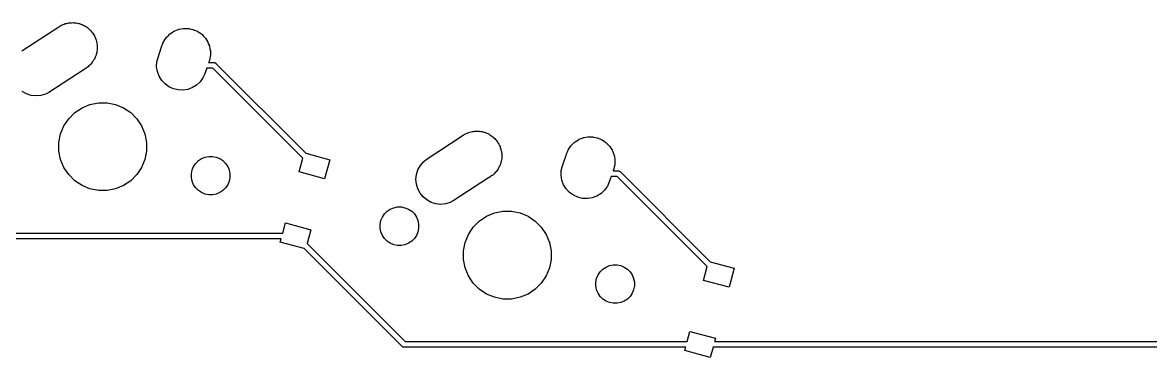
# Model space of a CAD drawing. Extents: x -26.1 to -7.5, y -7.6 to -2.3.
# Drawn here: x -16.733 to -14.713, y -5.82 to -5.221 of the extents above; entities that cross this region are included whole.
import ezdxf

# ---------------------------------------------------------------- set-up
doc = ezdxf.new("R2010")
doc.units = 0
doc.header["$MEASUREMENT"] = 0
doc.layers.add('BLACK', color=7, linetype='CONTINUOUS')

msp = doc.modelspace()

# ---------------------------------------------------------------- linework, layer by layer
at = {"layer": 'BLACK', "linetype": 'CONTINUOUS'}
for p, q in [((-16.7343, -5.27158), (-16.668, -5.22836)), ((-16.668, -5.22836), (-16.6646, -5.22607)), ((-16.6646, -5.22607), (-16.6623, -5.22514)), ((-16.6623, -5.22514), (-16.6601, -5.22402)), ((-16.6601, -5.22402), (-16.6583, -5.22348)), ((-16.6583, -5.22348), (-16.6565, -5.22274)), ((-16.6565, -5.22274), (-16.6541, -5.22226)), ((-16.6541, -5.22226), (-16.6518, -5.22158)), ((-16.6518, -5.22158), (-16.6498, -5.22141)), ((-16.6498, -5.22141), (-16.6479, -5.22103)), ((-16.6479, -5.22103), (-16.6455, -5.22103)), ((-16.6455, -5.22103), (-16.6431, -5.22082)), ((-16.6431, -5.22082), (-16.6411, -5.22103)), ((-16.6411, -5.22103), (-16.6392, -5.22103)), ((-16.6392, -5.22103), (-16.6368, -5.22151)), ((-16.6368, -5.22151), (-16.6344, -5.22178)), ((-16.6344, -5.22178), (-16.6326, -5.22236)), ((-16.6326, -5.22236), (-16.6307, -5.22274)), ((-16.6307, -5.22274), (-16.6284, -5.22367)), ((-16.6284, -5.22367), (-16.6261, -5.2244)), ((-16.6261, -5.2244), (-16.6244, -5.22533)), ((-16.6244, -5.22533), (-16.6226, -5.22607)), ((-16.6226, -5.22607), (-16.6206, -5.22743)), ((-16.6206, -5.22743), (-16.6184, -5.2286)), ((-16.6184, -5.2286), (-16.6169, -5.22985)), ((-16.6169, -5.22985), (-16.6153, -5.23092)), ((-16.6153, -5.23092), (-16.6136, -5.23265)), ((-16.4523, -5.23258), (-16.4488, -5.23201)), ((-16.4488, -5.23201), (-16.4453, -5.23132)), ((-16.4453, -5.23132), (-16.4445, -5.23132)), ((-16.4445, -5.23132), (-16.4437, -5.23119)), ((-16.4437, -5.23119), (-16.4401, -5.23132)), ((-16.4401, -5.23132), (-16.4365, -5.23132)), ((-16.4365, -5.23132), (-16.4358, -5.23148)), ((-16.4358, -5.23148), (-16.4349, -5.23151)), ((-16.4349, -5.23151), (-16.4315, -5.23233)), ((-16.6136, -5.23265), (-16.6117, -5.23421)), ((-16.6117, -5.23421), (-16.6105, -5.23572)), ((-16.6105, -5.23572), (-16.6092, -5.23709)), ((-16.6092, -5.23709), (-16.6078, -5.23912)), ((-16.6078, -5.23912), (-16.6063, -5.24102)), ((-16.6063, -5.24102), (-16.6054, -5.24274)), ((-16.6054, -5.24274), (-16.6043, -5.24435)), ((-16.6043, -5.24435), (-16.6034, -5.2466)), ((-16.6034, -5.2466), (-16.6023, -5.24876)), ((-16.6023, -5.24876), (-16.6017, -5.25062)), ((-16.6017, -5.25062), (-16.601, -5.25241)), ((-16.4794, -5.25323), (-16.4773, -5.25034)), ((-16.4773, -5.25034), (-16.4753, -5.24738)), ((-16.4753, -5.24738), (-16.4747, -5.24681)), ((-16.4747, -5.24681), (-16.4743, -5.24615)), ((-16.4743, -5.24615), (-16.4717, -5.24373)), ((-16.4717, -5.24373), (-16.4691, -5.24121)), ((-16.4691, -5.24121), (-16.4685, -5.24076)), ((-16.4685, -5.24076), (-16.4679, -5.24021)), ((-16.4679, -5.24021), (-16.4648, -5.23834)), ((-16.4648, -5.23834), (-16.4619, -5.23636)), ((-16.4619, -5.23636), (-16.4611, -5.23605)), ((-16.4611, -5.23605), (-16.4605, -5.23563)), ((-16.4605, -5.23563), (-16.4571, -5.23438)), ((-16.4571, -5.23438), (-16.4538, -5.23302)), ((-16.4538, -5.23302), (-16.453, -5.23286)), ((-16.453, -5.23286), (-16.4523, -5.23258)), ((-16.4315, -5.23233), (-16.428, -5.23302)), ((-16.428, -5.23302), (-16.4272, -5.23333)), ((-16.4272, -5.23333), (-16.4265, -5.23352)), ((-16.4265, -5.23352), (-16.4232, -5.235)), ((-16.4232, -5.235), (-16.4199, -5.23636)), ((-16.4199, -5.23636), (-16.4193, -5.23681)), ((-16.4193, -5.23681), (-16.4185, -5.23714)), ((-16.4185, -5.23714), (-16.4156, -5.23923)), ((-16.4156, -5.23923), (-16.4127, -5.24121)), ((-16.4127, -5.24121), (-16.4121, -5.24178)), ((-16.4121, -5.24178), (-16.4114, -5.24225)), ((-16.4114, -5.24225), (-16.409, -5.24486)), ((-16.409, -5.24486), (-16.4065, -5.24738)), ((-16.4065, -5.24738), (-16.4061, -5.24805)), ((-16.4061, -5.24805), (-16.4055, -5.24864)), ((-16.4055, -5.24864), (-16.4036, -5.25167)), ((-16.4036, -5.25167), (-16.4017, -5.25463)), ((-16.601, -5.25241), (-16.6005, -5.2548)), ((-16.6005, -5.2548), (-16.5998, -5.25714)), ((-16.5998, -5.27208), (-16.6, -5.2745)), ((-16.5998, -5.25714), (-16.5997, -5.25907)), ((-16.5993, -5.26969), (-16.5998, -5.27208)), ((-16.5997, -5.25907), (-16.5993, -5.26096)), ((-16.5993, -5.26096), (-16.5993, -5.2634)), ((-16.5993, -5.2634), (-16.5991, -5.26583)), ((-16.5991, -5.26583), (-16.5993, -5.26775)), ((-16.5993, -5.26775), (-16.5993, -5.26969)), ((-16.4909, -5.28494), (-16.4838, -5.26405)), ((-16.4838, -5.26405), (-16.4835, -5.26269)), ((-16.4835, -5.26269), (-16.4824, -5.25993)), ((-16.4824, -5.25993), (-16.4821, -5.25917)), ((-16.4821, -5.25917), (-16.4815, -5.25792)), ((-16.4815, -5.25792), (-16.4802, -5.25463)), ((-16.4802, -5.25463), (-16.4797, -5.25396)), ((-16.4797, -5.25396), (-16.4794, -5.25323)), ((-16.4017, -5.25463), (-16.4013, -5.25538)), ((-16.4013, -5.25538), (-16.4009, -5.25606)), ((-16.4009, -5.25606), (-16.3997, -5.2594)), ((-16.3997, -5.2594), (-16.3983, -5.26269)), ((-16.3983, -5.26269), (-16.3982, -5.26348)), ((-16.3982, -5.26348), (-16.3979, -5.26424)), ((-16.3979, -5.26424), (-16.3973, -5.26775)), ((-16.3973, -5.26775), (-16.3966, -5.27125)), ((-16.3966, -5.27125), (-16.3966, -5.27205)), ((-16.3966, -5.27205), (-16.3965, -5.27285)), ((-16.6081, -5.29195), (-16.6092, -5.29356)), ((-16.6069, -5.29047), (-16.6081, -5.29195)), ((-16.6057, -5.28833), (-16.6069, -5.29047)), ((-16.6043, -5.2863), (-16.6057, -5.28833)), ((-16.6036, -5.28452), (-16.6043, -5.2863)), ((-16.6027, -5.28282), (-16.6036, -5.28452)), ((-16.6019, -5.2805), (-16.6027, -5.28282)), ((-16.601, -5.27824), (-16.6019, -5.2805)), ((-16.6006, -5.27635), (-16.601, -5.27824)), ((-16.6, -5.2745), (-16.6006, -5.27635)), ((-16.4928, -5.30002), (-16.4924, -5.2913)), ((-16.4924, -5.2913), (-16.4909, -5.28494)), ((-16.3995, -5.29129), (-16.3998, -5.29226)), ((-16.3998, -5.29226), (-16.3904, -5.29226)), ((-16.3983, -5.28853), (-16.3995, -5.29129)), ((-16.3976, -5.28504), (-16.3983, -5.28853)), ((-16.3968, -5.28157), (-16.3976, -5.28504)), ((-16.3966, -5.27997), (-16.3968, -5.28076)), ((-16.3968, -5.28076), (-16.3968, -5.28157)), ((-16.3965, -5.27285), (-16.3966, -5.27641)), ((-16.3966, -5.27641), (-16.3966, -5.27997)), ((-16.3904, -5.29226), (-16.3902, -5.29224)), ((-16.3902, -5.29224), (-16.3899, -5.29226)), ((-16.3899, -5.29226), (-16.3892, -5.29233)), ((-16.3892, -5.29233), (-16.3883, -5.29262)), ((-16.3883, -5.29262), (-16.3874, -5.29308)), ((-16.6228, -5.30467), (-16.6859, -5.34579)), ((-16.6226, -5.30458), (-16.6228, -5.30467)), ((-16.6192, -5.3023), (-16.6226, -5.30458)), ((-16.6176, -5.30124), (-16.6192, -5.3023)), ((-16.6174, -5.30108), (-16.6176, -5.30124)), ((-16.6153, -5.29973), (-16.6174, -5.30108)), ((-16.614, -5.29836), (-16.6153, -5.29973)), ((-16.6125, -5.29715), (-16.614, -5.29836)), ((-16.6109, -5.29528), (-16.6125, -5.29715)), ((-16.6092, -5.29356), (-16.6109, -5.29528)), ((-16.4914, -5.30863), (-16.4928, -5.30002)), ((-16.4883, -5.31681), (-16.4914, -5.30863)), ((-16.4032, -5.30226), (-16.4072, -5.3137)), ((-16.3923, -5.30226), (-16.4032, -5.30226)), ((-16.231, -5.46351), (-16.3923, -5.30226)), ((-16.3874, -5.29308), (-16.3866, -5.29371)), ((-16.3866, -5.29371), (-16.3865, -5.2939)), ((-16.3865, -5.2939), (-16.2256, -5.45476)), ((-16.4837, -5.32423), (-16.4883, -5.31681)), ((-16.4778, -5.33062), (-16.4837, -5.32423)), ((-16.4707, -5.33573), (-16.4778, -5.33062)), ((-16.4214, -5.33266), (-16.4288, -5.33724)), ((-16.415, -5.32672), (-16.4214, -5.33266)), ((-16.4099, -5.31964), (-16.415, -5.32672)), ((-16.4072, -5.3137), (-16.4099, -5.31964)), ((-16.7258, -5.34842), (-16.7334, -5.34422)), ((-16.7174, -5.35105), (-16.7258, -5.34842)), ((-16.7088, -5.352), (-16.7174, -5.35105)), ((-16.7001, -5.35124), (-16.7088, -5.352)), ((-16.6917, -5.34881), (-16.7001, -5.35124)), ((-16.6859, -5.34579), (-16.6917, -5.34881)), ((-16.4628, -5.33935), (-16.4707, -5.33573)), ((-16.4543, -5.34136), (-16.4628, -5.33935)), ((-16.4456, -5.34168), (-16.4543, -5.34136)), ((-16.437, -5.34029), (-16.4456, -5.34168)), ((-16.4288, -5.33724), (-16.437, -5.34029)), ((-16.6393, -5.38194), (-16.6264, -5.37335)), ((-16.6264, -5.37335), (-16.6122, -5.36743)), ((-16.6122, -5.36743), (-16.597, -5.36441)), ((-16.597, -5.36441), (-16.5815, -5.36441)), ((-16.5815, -5.36441), (-16.5664, -5.36743)), ((-16.5664, -5.36743), (-16.5521, -5.37335)), ((-16.5521, -5.37335), (-16.5392, -5.38194)), ((-16.6588, -5.40573), (-16.6502, -5.39287)), ((-16.6502, -5.39287), (-16.6393, -5.38194)), ((-16.5392, -5.38194), (-16.5283, -5.39287)), ((-16.5283, -5.39287), (-16.5197, -5.40573)), ((-16.6647, -5.42002), (-16.6588, -5.40573)), ((-16.5197, -5.40573), (-16.5138, -5.42002)), ((-16.6678, -5.43518), (-16.6647, -5.42002)), ((-16.5138, -5.42002), (-16.5108, -5.43518)), ((-16.0098, -5.4657), (-15.9435, -5.42247)), ((-15.9435, -5.42247), (-15.9401, -5.42019)), ((-15.9401, -5.42019), (-15.9379, -5.41926)), ((-15.9379, -5.41926), (-15.9357, -5.41813)), ((-15.9357, -5.41813), (-15.9338, -5.41759)), ((-15.9338, -5.41759), (-15.932, -5.41685)), ((-15.932, -5.41685), (-15.9297, -5.41637)), ((-15.9297, -5.41637), (-15.9273, -5.41569)), ((-15.9273, -5.41569), (-15.9254, -5.41553)), ((-15.9254, -5.41553), (-15.9235, -5.41515)), ((-15.9235, -5.41515), (-15.9211, -5.41515)), ((-15.9211, -5.41515), (-15.9186, -5.41494)), ((-15.9186, -5.41494), (-15.9167, -5.41515)), ((-15.9167, -5.41515), (-15.9148, -5.41515)), ((-15.9148, -5.41515), (-15.9124, -5.41562)), ((-15.9124, -5.41562), (-15.91, -5.41589)), ((-15.91, -5.41589), (-15.9081, -5.41647)), ((-15.9081, -5.41647), (-15.9062, -5.41685)), ((-15.9062, -5.41685), (-15.904, -5.41778)), ((-15.904, -5.41778), (-15.9016, -5.41852)), ((-15.9016, -5.41852), (-15.8999, -5.41945)), ((-15.8999, -5.41945), (-15.8981, -5.42019)), ((-15.8981, -5.42019), (-15.8961, -5.42154)), ((-15.8961, -5.42154), (-15.894, -5.42272)), ((-15.894, -5.42272), (-15.8925, -5.42396)), ((-15.8925, -5.42396), (-15.8909, -5.42504)), ((-15.8909, -5.42504), (-15.8892, -5.42676)), ((-15.8892, -5.42676), (-15.8873, -5.42833)), ((-15.8873, -5.42833), (-15.8861, -5.42984)), ((-15.8861, -5.42984), (-15.8847, -5.43121)), ((-15.8847, -5.43121), (-15.8834, -5.43323)), ((-15.8834, -5.43323), (-15.8818, -5.43513)), ((-15.7434, -5.43432), (-15.7404, -5.43245)), ((-15.7404, -5.43245), (-15.7374, -5.43047)), ((-15.7374, -5.43047), (-15.7367, -5.43017)), ((-15.7367, -5.43017), (-15.736, -5.42974)), ((-15.736, -5.42974), (-15.7327, -5.4285)), ((-15.7327, -5.4285), (-15.7294, -5.42714)), ((-15.7294, -5.42714), (-15.7286, -5.42698)), ((-15.7286, -5.42698), (-15.7278, -5.4267)), ((-15.7278, -5.4267), (-15.7243, -5.42613)), ((-15.7243, -5.42613), (-15.7208, -5.42543)), ((-15.7208, -5.42543), (-15.72, -5.42543)), ((-15.72, -5.42543), (-15.7192, -5.4253)), ((-15.7192, -5.4253), (-15.7157, -5.42543)), ((-15.7157, -5.42543), (-15.7121, -5.42543)), ((-15.7121, -5.42543), (-15.7113, -5.42559)), ((-15.7113, -5.42559), (-15.7105, -5.42562)), ((-15.7105, -5.42562), (-15.707, -5.42644)), ((-15.707, -5.42644), (-15.7035, -5.42714)), ((-15.7035, -5.42714), (-15.7028, -5.42744)), ((-15.7028, -5.42744), (-15.702, -5.42763)), ((-15.702, -5.42763), (-15.6988, -5.42911)), ((-15.6988, -5.42911), (-15.6955, -5.43047)), ((-15.6955, -5.43047), (-15.6948, -5.43092)), ((-15.6948, -5.43092), (-15.6941, -5.43126)), ((-15.6941, -5.43126), (-15.6912, -5.43334)), ((-15.6912, -5.43334), (-15.6882, -5.43532)), ((-16.6678, -5.45065), (-16.6678, -5.43518)), ((-16.6647, -5.46581), (-16.6678, -5.45065)), ((-16.5108, -5.45065), (-16.5138, -5.46581)), ((-16.5108, -5.43518), (-16.5108, -5.45065)), ((-15.8818, -5.43513), (-15.881, -5.43685)), ((-15.881, -5.43685), (-15.8799, -5.43846)), ((-15.8799, -5.43846), (-15.8789, -5.44071)), ((-15.8789, -5.44071), (-15.8778, -5.44288)), ((-15.8778, -5.44288), (-15.8773, -5.44473)), ((-15.8773, -5.44473), (-15.8765, -5.44652)), ((-15.8765, -5.44652), (-15.8761, -5.44891)), ((-15.8761, -5.44891), (-15.8754, -5.45125)), ((-15.8754, -5.45125), (-15.8752, -5.45318)), ((-15.8752, -5.45318), (-15.8748, -5.45508)), ((-15.759, -5.45681), (-15.7579, -5.45404)), ((-15.7579, -5.45404), (-15.7576, -5.45329)), ((-15.7576, -5.45329), (-15.7571, -5.45204)), ((-15.7571, -5.45204), (-15.7557, -5.44874)), ((-15.7557, -5.44874), (-15.7553, -5.44807)), ((-15.7553, -5.44807), (-15.7549, -5.44734)), ((-15.7549, -5.44734), (-15.7528, -5.44445)), ((-15.7528, -5.44445), (-15.7509, -5.44149)), ((-15.7509, -5.44149), (-15.7503, -5.44092)), ((-15.7503, -5.44092), (-15.7498, -5.44027)), ((-15.7498, -5.44027), (-15.7472, -5.43784)), ((-15.7472, -5.43784), (-15.7447, -5.43532)), ((-15.7447, -5.43532), (-15.744, -5.43487)), ((-15.744, -5.43487), (-15.7434, -5.43432)), ((-15.6882, -5.43532), (-15.6877, -5.43589)), ((-15.6877, -5.43589), (-15.687, -5.43636)), ((-15.687, -5.43636), (-15.6846, -5.43897)), ((-15.6846, -5.43897), (-15.6821, -5.44149)), ((-15.6821, -5.44149), (-15.6816, -5.44216)), ((-15.6816, -5.44216), (-15.6811, -5.44275)), ((-15.6811, -5.44275), (-15.6792, -5.44578)), ((-15.6792, -5.44578), (-15.6772, -5.44874)), ((-15.6772, -5.44874), (-15.6769, -5.44949)), ((-15.6769, -5.44949), (-15.6765, -5.45018)), ((-15.6765, -5.45018), (-15.6752, -5.45351)), ((-15.6752, -5.45351), (-15.6739, -5.45681)), ((-16.6588, -5.4801), (-16.6647, -5.46581)), ((-16.5138, -5.46581), (-16.5197, -5.4801)), ((-16.4266, -5.47836), (-16.4228, -5.47272)), ((-16.4228, -5.47272), (-16.418, -5.46792)), ((-16.418, -5.46792), (-16.4124, -5.46415)), ((-16.4124, -5.46415), (-16.4061, -5.46155)), ((-16.4061, -5.46155), (-16.3995, -5.46023)), ((-16.3995, -5.46023), (-16.3927, -5.46023)), ((-16.3927, -5.46023), (-16.386, -5.46155)), ((-16.386, -5.46155), (-16.3798, -5.46415)), ((-16.3798, -5.46415), (-16.3741, -5.46792)), ((-16.3741, -5.46792), (-16.3693, -5.47272)), ((-16.3693, -5.47272), (-16.3655, -5.47836)), ((-16.2376, -5.48822), (-16.231, -5.46351)), ((-16.2256, -5.45476), (-16.1828, -5.46622)), ((-16.1828, -5.46622), (-16.192, -5.50045)), ((-16.0205, -5.47647), (-16.0149, -5.46979)), ((-16.0149, -5.46979), (-16.0098, -5.4657)), ((-15.8765, -5.47236), (-15.8775, -5.47461)), ((-15.8762, -5.47046), (-15.8765, -5.47236)), ((-15.8756, -5.46862), (-15.8762, -5.47046)), ((-15.8753, -5.46619), (-15.8756, -5.46862)), ((-15.8748, -5.4638), (-15.8753, -5.46619)), ((-15.8748, -5.45508), (-15.8748, -5.45752)), ((-15.8748, -5.45752), (-15.8746, -5.45994)), ((-15.8746, -5.45994), (-15.8748, -5.46187)), ((-15.8748, -5.46187), (-15.8748, -5.4638)), ((-15.7665, -5.47905), (-15.7593, -5.45816)), ((-15.7593, -5.45816), (-15.759, -5.45681)), ((-15.6739, -5.45681), (-15.6737, -5.4576)), ((-15.6737, -5.4576), (-15.6734, -5.45835)), ((-15.6734, -5.45835), (-15.6729, -5.46187)), ((-15.6729, -5.46187), (-15.6722, -5.46536)), ((-15.6722, -5.47409), (-15.6723, -5.47488)), ((-15.6722, -5.46536), (-15.6722, -5.46617)), ((-15.6722, -5.46617), (-15.672, -5.46697)), ((-15.672, -5.46697), (-15.6722, -5.47052)), ((-15.6722, -5.47052), (-15.6722, -5.47409)), ((-16.6502, -5.49295), (-16.6588, -5.4801)), ((-16.6393, -5.50389), (-16.6502, -5.49295)), ((-16.5283, -5.49295), (-16.5392, -5.50389)), ((-16.5197, -5.4801), (-16.5283, -5.49295)), ((-16.4305, -5.49128), (-16.4292, -5.48463)), ((-16.4305, -5.49807), (-16.4305, -5.49128)), ((-16.4292, -5.48463), (-16.4266, -5.47836)), ((-16.3655, -5.47836), (-16.363, -5.48463)), ((-16.363, -5.48463), (-16.3616, -5.49128)), ((-16.3616, -5.49128), (-16.3616, -5.49807)), ((-16.192, -5.50045), (-16.2376, -5.48822)), ((-16.0283, -5.50111), (-16.0274, -5.49243)), ((-16.0274, -5.49243), (-16.0247, -5.48412)), ((-16.0247, -5.48412), (-16.0205, -5.47647)), ((-15.8909, -5.49384), (-15.8929, -5.4952)), ((-15.8895, -5.49248), (-15.8909, -5.49384)), ((-15.888, -5.49126), (-15.8895, -5.49248)), ((-15.8864, -5.4894), (-15.888, -5.49126)), ((-15.8847, -5.48767), (-15.8864, -5.4894)), ((-15.8837, -5.48607), (-15.8847, -5.48767)), ((-15.8824, -5.48458), (-15.8837, -5.48607)), ((-15.8812, -5.48245), (-15.8824, -5.48458)), ((-15.8799, -5.48042), (-15.8812, -5.48245)), ((-15.8791, -5.47863), (-15.8799, -5.48042)), ((-15.8782, -5.47694), (-15.8791, -5.47863)), ((-15.8775, -5.47461), (-15.8782, -5.47694)), ((-15.7683, -5.49413), (-15.768, -5.48541)), ((-15.7669, -5.50275), (-15.7683, -5.49413)), ((-15.768, -5.48541), (-15.7665, -5.47905)), ((-15.675, -5.4854), (-15.6753, -5.48637)), ((-15.6753, -5.48637), (-15.666, -5.48637)), ((-15.6739, -5.48264), (-15.675, -5.4854)), ((-15.6732, -5.47915), (-15.6739, -5.48264)), ((-15.6724, -5.47568), (-15.6732, -5.47915)), ((-15.6723, -5.47488), (-15.6724, -5.47568)), ((-15.666, -5.48637), (-15.6657, -5.48635)), ((-15.6657, -5.48635), (-15.6655, -5.48637)), ((-15.6655, -5.48637), (-15.6648, -5.48645)), ((-15.6648, -5.48645), (-15.6638, -5.48673)), ((-15.6638, -5.48673), (-15.663, -5.4872)), ((-15.663, -5.4872), (-15.6622, -5.48782)), ((-15.6622, -5.48782), (-15.662, -5.48801)), ((-15.662, -5.48801), (-15.5012, -5.64887)), ((-16.6264, -5.51248), (-16.6393, -5.50389)), ((-16.6122, -5.5184), (-16.6264, -5.51248)), ((-16.5521, -5.51248), (-16.5664, -5.5184)), ((-16.5392, -5.50389), (-16.5521, -5.51248)), ((-16.4292, -5.50473), (-16.4305, -5.49807)), ((-16.4266, -5.511), (-16.4292, -5.50473)), ((-16.4228, -5.51664), (-16.4266, -5.511)), ((-16.3655, -5.511), (-16.3693, -5.51664)), ((-16.363, -5.50473), (-16.3655, -5.511)), ((-16.3616, -5.49807), (-16.363, -5.50473)), ((-16.0276, -5.5098), (-16.0283, -5.50111)), ((-16.0251, -5.51818), (-16.0276, -5.5098)), ((-15.8984, -5.49879), (-15.9615, -5.5399)), ((-15.8981, -5.49869), (-15.8984, -5.49879)), ((-15.8947, -5.49641), (-15.8981, -5.49869)), ((-15.8931, -5.49535), (-15.8947, -5.49641)), ((-15.8929, -5.4952), (-15.8931, -5.49535)), ((-15.7639, -5.51092), (-15.7669, -5.50275)), ((-15.7593, -5.51835), (-15.7639, -5.51092)), ((-15.6854, -5.51376), (-15.6905, -5.52083)), ((-15.6827, -5.50781), (-15.6854, -5.51376)), ((-15.6788, -5.49637), (-15.6827, -5.50781)), ((-15.6678, -5.49637), (-15.6788, -5.49637)), ((-15.5066, -5.65763), (-15.6678, -5.49637)), ((-16.597, -5.52141), (-16.6122, -5.5184)), ((-16.5815, -5.52141), (-16.597, -5.52141)), ((-16.5664, -5.5184), (-16.5815, -5.52141)), ((-16.418, -5.52144), (-16.4228, -5.51664)), ((-16.4124, -5.52521), (-16.418, -5.52144)), ((-16.4061, -5.5278), (-16.4124, -5.52521)), ((-16.3995, -5.52913), (-16.4061, -5.5278)), ((-16.3927, -5.52913), (-16.3995, -5.52913)), ((-16.386, -5.5278), (-16.3927, -5.52913)), ((-16.3798, -5.52521), (-16.386, -5.5278)), ((-16.3741, -5.52144), (-16.3798, -5.52521)), ((-16.3693, -5.51664), (-16.3741, -5.52144)), ((-16.0211, -5.52592), (-16.0251, -5.51818)), ((-16.0156, -5.53272), (-16.0211, -5.52592)), ((-16.009, -5.53833), (-16.0156, -5.53272)), ((-15.7533, -5.52473), (-15.7593, -5.51835)), ((-15.7463, -5.52984), (-15.7533, -5.52473)), ((-15.7383, -5.53347), (-15.7463, -5.52984)), ((-15.7299, -5.53548), (-15.7383, -5.53347)), ((-15.7125, -5.5344), (-15.7211, -5.53579)), ((-15.7043, -5.53136), (-15.7125, -5.5344)), ((-15.6969, -5.52677), (-15.7043, -5.53136)), ((-15.6905, -5.52083), (-15.6969, -5.52677)), ((-16.08, -5.55851), (-16.0743, -5.55474)), ((-16.0743, -5.55474), (-16.0681, -5.55214)), ((-16.0681, -5.55214), (-16.0614, -5.55082)), ((-16.0614, -5.55082), (-16.0546, -5.55082)), ((-16.0546, -5.55082), (-16.048, -5.55214)), ((-16.048, -5.55214), (-16.0417, -5.55474)), ((-16.0417, -5.55474), (-16.036, -5.55851)), ((-16.0013, -5.54253), (-16.009, -5.53833)), ((-15.993, -5.54516), (-16.0013, -5.54253)), ((-15.9843, -5.54612), (-15.993, -5.54516)), ((-15.9756, -5.54536), (-15.9843, -5.54612)), ((-15.9673, -5.54292), (-15.9756, -5.54536)), ((-15.9615, -5.5399), (-15.9673, -5.54292)), ((-15.7211, -5.53579), (-15.7299, -5.53548)), ((-16.0925, -5.58187), (-16.0911, -5.57522)), ((-16.0911, -5.57522), (-16.0885, -5.56895)), ((-16.0885, -5.56895), (-16.0848, -5.5633)), ((-16.0848, -5.5633), (-16.08, -5.55851)), ((-16.036, -5.55851), (-16.0312, -5.5633)), ((-16.0312, -5.5633), (-16.0275, -5.56895)), ((-16.0275, -5.56895), (-16.0249, -5.57522)), ((-16.0249, -5.57522), (-16.0236, -5.58187)), ((-15.9149, -5.57605), (-15.902, -5.56746)), ((-15.902, -5.56746), (-15.8877, -5.56154)), ((-15.8877, -5.56154), (-15.8725, -5.55853)), ((-15.8725, -5.55853), (-15.8571, -5.55853)), ((-15.8571, -5.55853), (-15.8419, -5.56154)), ((-15.8419, -5.56154), (-15.8276, -5.56746)), ((-15.8276, -5.56746), (-15.8148, -5.57605)), ((-16.267, -5.59772), (-16.2621, -5.57949)), ((-16.2621, -5.57949), (-16.2164, -5.59172)), ((-16.2164, -5.59172), (-16.2231, -5.61643)), ((-16.0925, -5.58866), (-16.0925, -5.58187)), ((-16.0911, -5.59531), (-16.0925, -5.58866)), ((-16.0885, -5.60158), (-16.0911, -5.59531)), ((-16.0249, -5.59531), (-16.0275, -5.60158)), ((-16.0236, -5.58866), (-16.0249, -5.59531)), ((-16.0236, -5.58187), (-16.0236, -5.58866)), ((-15.9344, -5.59984), (-15.9258, -5.58699)), ((-15.9258, -5.58699), (-15.9149, -5.57605)), ((-15.8148, -5.57605), (-15.8038, -5.58699)), ((-15.8038, -5.58699), (-15.7953, -5.59984)), ((-16.2696, -5.60772), (-16.7739, -5.60772)), ((-16.7721, -5.59772), (-16.267, -5.59772)), ((-16.2713, -5.61372), (-16.2696, -5.60772)), ((-16.2285, -5.62518), (-16.2713, -5.61372)), ((-16.0848, -5.60722), (-16.0885, -5.60158)), ((-16.08, -5.61202), (-16.0848, -5.60722)), ((-16.0743, -5.61579), (-16.08, -5.61202)), ((-16.0681, -5.61839), (-16.0743, -5.61579)), ((-16.0417, -5.61579), (-16.048, -5.61839)), ((-16.036, -5.61202), (-16.0417, -5.61579)), ((-16.0312, -5.60722), (-16.036, -5.61202)), ((-16.0275, -5.60158), (-16.0312, -5.60722)), ((-15.9433, -5.6293), (-15.9403, -5.61413)), ((-15.9403, -5.61413), (-15.9344, -5.59984)), ((-15.7953, -5.59984), (-15.7893, -5.61413)), ((-15.7893, -5.61413), (-15.7863, -5.6293)), ((-16.0534, -5.80019), (-16.2285, -5.62518)), ((-16.2231, -5.61643), (-16.0477, -5.79183)), ((-16.0614, -5.61971), (-16.0681, -5.61839)), ((-16.0546, -5.61971), (-16.0614, -5.61971)), ((-16.048, -5.61839), (-16.0546, -5.61971)), ((-15.9433, -5.64476), (-15.9433, -5.6293)), ((-15.7863, -5.6293), (-15.7863, -5.64476)), ((-15.9403, -5.65993), (-15.9433, -5.64476)), ((-15.7863, -5.64476), (-15.7893, -5.65993)), ((-15.6879, -5.65826), (-15.6817, -5.65567)), ((-15.6817, -5.65567), (-15.675, -5.65434)), ((-15.675, -5.65434), (-15.6682, -5.65434)), ((-15.6682, -5.65434), (-15.6616, -5.65567)), ((-15.6616, -5.65567), (-15.6553, -5.65826)), ((-15.5012, -5.64887), (-15.4584, -5.66034)), ((-15.9344, -5.67421), (-15.9403, -5.65993)), ((-15.9258, -5.68707), (-15.9344, -5.67421)), ((-15.7953, -5.67421), (-15.8038, -5.68707)), ((-15.7893, -5.65993), (-15.7953, -5.67421)), ((-15.7048, -5.67874), (-15.7022, -5.67247)), ((-15.7022, -5.67247), (-15.6984, -5.66683)), ((-15.6984, -5.66683), (-15.6936, -5.66203)), ((-15.6936, -5.66203), (-15.6879, -5.65826)), ((-15.6553, -5.65826), (-15.6497, -5.66203)), ((-15.6497, -5.66203), (-15.6449, -5.66683)), ((-15.6449, -5.66683), (-15.6411, -5.67247)), ((-15.6411, -5.67247), (-15.6385, -5.67874)), ((-15.5132, -5.68234), (-15.5066, -5.65763)), ((-15.4584, -5.66034), (-15.4675, -5.69456)), ((-15.9149, -5.698), (-15.9258, -5.68707)), ((-15.8038, -5.68707), (-15.8148, -5.698)), ((-15.7061, -5.6854), (-15.7048, -5.67874)), ((-15.7061, -5.69218), (-15.7061, -5.6854)), ((-15.7048, -5.69884), (-15.7061, -5.69218)), ((-15.6385, -5.67874), (-15.6372, -5.6854)), ((-15.6372, -5.69218), (-15.6385, -5.69884)), ((-15.6372, -5.6854), (-15.6372, -5.69218)), ((-15.4675, -5.69456), (-15.5132, -5.68234)), ((-15.902, -5.70659), (-15.9149, -5.698)), ((-15.8877, -5.71251), (-15.902, -5.70659)), ((-15.8725, -5.71553), (-15.8877, -5.71251)), ((-15.8571, -5.71553), (-15.8725, -5.71553)), ((-15.8419, -5.71251), (-15.8571, -5.71553)), ((-15.8276, -5.70659), (-15.8419, -5.71251)), ((-15.8148, -5.698), (-15.8276, -5.70659)), ((-15.7022, -5.70511), (-15.7048, -5.69884)), ((-15.6984, -5.71075), (-15.7022, -5.70511)), ((-15.6936, -5.71555), (-15.6984, -5.71075)), ((-15.6879, -5.71932), (-15.6936, -5.71555)), ((-15.6497, -5.71555), (-15.6553, -5.71932)), ((-15.6449, -5.71075), (-15.6497, -5.71555)), ((-15.6411, -5.70511), (-15.6449, -5.71075)), ((-15.6385, -5.69884), (-15.6411, -5.70511)), ((-15.6817, -5.72192), (-15.6879, -5.71932)), ((-15.675, -5.72324), (-15.6817, -5.72192)), ((-15.6682, -5.72324), (-15.675, -5.72324)), ((-15.6616, -5.72192), (-15.6682, -5.72324)), ((-15.6553, -5.71932), (-15.6616, -5.72192)), ((-15.5425, -5.79183), (-15.5376, -5.77361)), ((-15.5376, -5.77361), (-15.492, -5.78583)), ((-16.0477, -5.79183), (-15.5425, -5.79183)), ((-15.492, -5.78583), (-15.4936, -5.79183)), ((-15.4936, -5.79183), (-13.933, -5.79183)), ((-16.0533, -5.80038), (-16.0534, -5.80019)), ((-16.0525, -5.80101), (-16.0533, -5.80038)), ((-16.0517, -5.80147), (-16.0525, -5.80101)), ((-16.0507, -5.80176), (-16.0517, -5.80147)), ((-16.0497, -5.80186), (-16.0507, -5.80176)), ((-16.0495, -5.80183), (-16.0497, -5.80186)), ((-15.5452, -5.80183), (-16.0495, -5.80183)), ((-15.5468, -5.80783), (-15.5452, -5.80183)), ((-15.5012, -5.82006), (-15.5468, -5.80783)), ((-15.4963, -5.80183), (-15.5012, -5.82006)), ((-13.9303, -5.80183), (-15.4963, -5.80183))]:
    msp.add_line(p, q, dxfattribs=at)

doc.saveas('drawing.dxf')
